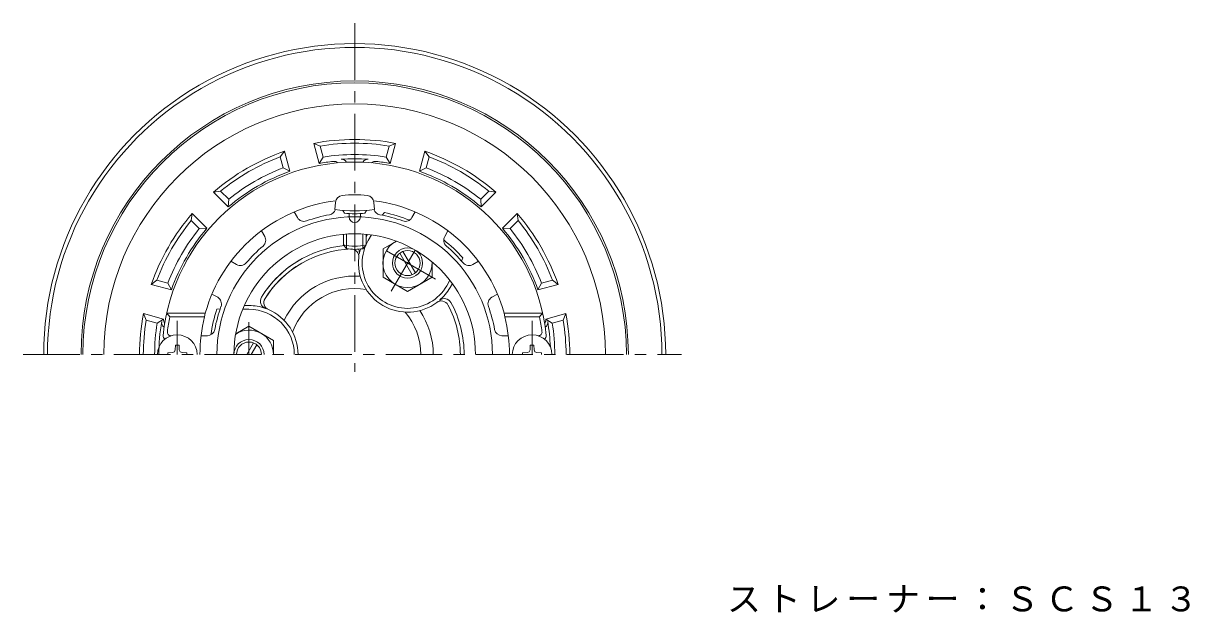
# Model space of a CAD drawing. Units: millimetres, scale not verified. Extents: x -227 to 215, y -346 to 332.
# Drawn here: x -109.2 to 199.8, y 176.4 to 332.5 of the extents above; entities that cross this region are included whole.
import ezdxf

# ---------------------------------------------------------------- set-up
doc = ezdxf.new("R2010")
doc.units = ezdxf.units.MM
doc.header["$LTSCALE"] = 3
doc.linetypes.add('CHAIN1', pattern=[8, 5, -1, 1, -1])
for name, color, linetype, lineweight in [('0-0_通り芯', 3, 'Continuous', 9), ('0-1_躯体', 2, 'Continuous', 9), ('0-2_仕上', 4, 'Continuous', 9), ('0-5_寸法', 7, 'Continuous', 9)]:
    doc.layers.add(name, color=color, linetype=linetype, lineweight=lineweight)
doc.styles.add('ＭＳ ゴシック', font='')
doc.styles.get('ＭＳ ゴシック').set_extended_font_data('MS Gothic')

msp = doc.modelspace()

# ---------------------------------------------------------------- linework, layer by layer
at = {"layer": '0-0_通り芯', "linetype": 'CHAIN1'}
for p, q in [((-21.4, 332.497), (-21.4, 240.2)), ((-109.188, 244.736), (65.212, 244.736))]:
    msp.add_line(p, q, dxfattribs=at)
at = {"layer": '0-0_通り芯'}
for radius, start, end in [(82.389, 359.99998, 180.00002), (81.389, 359.99998, 180.00002), (20.809, 85.92711, 154.07291), (17.487, 79.90134, 160.09871), (17.487, 0, 40.09868), (20.809, 0, 34.07288)]:
    msp.add_arc((-21.4, 244.736), radius, start, end, dxfattribs=at)
at = {"layer": '0-1_躯体'}
for p, q in [((-32.253, 300.694), (-30.825, 295.367)), ((-32.253, 300.694), (-30.511, 299.99)), ((-30.511, 299.99), (-29.731, 297.078)), ((-12.289, 299.99), (-13.069, 297.078)), ((-12.289, 299.99), (-10.547, 300.694)), ((-10.547, 300.694), (-11.975, 295.367)), ((-41.136, 297.143), (-39.98, 298.623)), ((-41.136, 297.143), (-40.356, 294.231)), ((-39.98, 298.623), (-38.553, 293.296)), ((-29.731, 297.078), (-30.825, 295.366)), ((-13.069, 297.078), (-11.975, 295.367)), ((-2.82, 298.623), (-4.247, 293.296)), ((-2.82, 298.623), (-1.664, 297.143)), ((-1.664, 297.143), (-2.444, 294.231)), ((-40.356, 294.231), (-38.553, 293.296)), ((-2.444, 294.231), (-4.247, 293.296)), ((-58.777, 287.771), (-56.917, 288.032)), ((-58.777, 287.771), (-54.878, 283.871)), ((-56.917, 288.032), (-54.785, 285.9)), ((14.117, 288.032), (11.985, 285.9)), ((15.977, 287.771), (12.078, 283.871)), ((14.117, 288.032), (15.977, 287.771)), ((-54.785, 285.9), (-54.878, 283.871)), ((11.985, 285.9), (12.078, 283.871)), ((-64.696, 280.254), (-64.434, 282.114)), ((-64.434, 282.114), (-60.534, 278.214)), ((-13.527, 282.372), (-14.093, 281.672)), ((21.634, 282.114), (17.734, 278.214)), ((21.634, 282.114), (21.896, 280.254)), ((-64.696, 280.254), (-62.563, 278.122)), ((-62.563, 278.122), (-60.534, 278.214)), ((19.763, 278.122), (17.734, 278.214)), ((21.896, 280.254), (19.763, 278.122)), ((-18.4, 275.933), (-18.038, 276.559)), ((-17.792, 274.985), (-16.96, 276.426)), ((7.257, 270.372), (6.934, 269.532)), ((-75.287, 263.316), (-73.807, 264.473)), ((-75.287, 263.316), (-69.96, 261.889)), ((-73.807, 264.473), (-70.894, 263.692)), ((-70.894, 263.692), (-69.96, 261.889)), ((2.992, 262.985), (3.824, 264.427)), ((3.858, 262.485), (4.478, 263.559)), ((28.094, 263.692), (27.16, 261.889)), ((32.487, 263.316), (27.16, 261.889)), ((31.007, 264.473), (28.094, 263.692)), ((31.007, 264.473), (32.487, 263.316)), ((-57.93, 256.736), (-57.04, 256.876)), ((-49.4, 256.736), (-51.064, 256.736)), ((-49.4, 257.736), (-50.64, 257.736)), ((-77.357, 255.589), (-72.03, 254.162)), ((-76.654, 253.848), (-77.357, 255.589)), ((-76.654, 253.848), (-73.741, 253.067)), ((-73.741, 253.067), (-72.03, 254.162)), ((34.557, 255.589), (29.23, 254.162)), ((30.941, 253.067), (29.23, 254.162)), ((33.854, 253.848), (30.941, 253.067)), ((33.854, 253.848), (34.557, 255.589))]:
    msp.add_line(p, q, dxfattribs=at)
at = {"layer": '0-1_躯体', "color": 4, "linetype": 'CHAIN1'}
for p, q in [((0.028, 264.697), (-14.937, 273.337)), ((-5.4, 272.449), (-11.718, 261.506)), ((-49.4, 253.313), (-49.4, 244.736))]:
    msp.add_line(p, q, dxfattribs=at)
at = {"layer": '0-1_躯体', "color": 4}
for p, q in [((-10.365, 274.773), (-13.895, 272.735)), ((-8.61, 272.081), (-5.324, 266.39)), ((-9.476, 271.581), (-6.19, 265.89)), ((-0.9, 269.307), (-0.9, 265.232)), ((-7.395, 261.482), (-0.9, 265.232)), ((-52.929, 250.205), (-49.4, 252.242)), ((-42.905, 248.492), (-49.4, 252.242)), ((-49.977, 244.736), (-48.19, 247.832)), ((-48.823, 244.736), (-47.324, 247.332)), ((-42.905, 248.492), (-42.905, 244.736))]:
    msp.add_line(p, q, dxfattribs=at)
msp.add_lwpolyline([(-7.395, 261.482), (-13.895, 265.235), (-13.895, 272.735)], dxfattribs=at)
for radius in [4, 3.324]:
    msp.add_circle((-7.4, 268.985), radius, dxfattribs=at)
at = {"layer": '0-1_躯体'}
for centre, radius, start, end in [((-21.4, 244.736), 72.5, 0, 180), ((-21.4, 244.736), 72, 0, 180), ((-21.4, 244.736), 66.441, 0, 180), ((-21.4, 244.736), 57, 79.02406, 100.97594), ((-21.4, 244.736), 56, 80.63634, 99.36366), ((-21.4, 244.736), 57, 109.02406, 130.97594), ((-21.4, 244.736), 56, 110.63634, 129.36366), ((-21.4, 244.736), 53, 80.95651, 99.0435), ((-21.4, 244.736), 57, 49.02406, 70.97594), ((-21.4, 244.736), 56, 50.63634, 69.36366), ((-21.4, 244.736), 53, 110.95651, 129.0435), ((-21.4, 244.736), 51.5, 96.31532, 100.54535), ((-26.9, 294.433), 1.5, 47.49472, 96.3154), ((-21.4, 244.736), 51.876, 86.01599, 93.98401), ((-24.9, 294.99), 1.5, 27.81635, 93.9839), ((-17.9, 294.99), 1.5, 86.0161, 152.18365), ((-15.9, 294.433), 1.5, 83.6846, 132.50528), ((-21.4, 244.736), 51.5, 79.45464, 83.68468), ((-21.4, 244.736), 53, 50.95651, 69.0435), ((-21.4, 244.736), 51.5, 109.45464, 130.54535), ((-21.4, 244.736), 51.5, 49.45464, 70.54535), ((-21.4, 244.736), 57, 139.02406, 160.97594), ((-21.4, 244.736), 38.45, 67.82101, 78.18521), ((-21.4, 244.736), 57, 19.02406, 40.97594), ((-21.4, 244.736), 56, 140.63634, 159.36366), ((-21.4, 244.736), 53, 140.95651, 159.0435), ((-21.4, 244.736), 51.5, 139.45464, 160.54535), ((-21.4, 244.736), 51.5, 19.45464, 40.54535), ((-21.4, 244.736), 53, 20.95651, 39.0435), ((-21.4, 244.736), 56, 20.63634, 39.36366), ((-21.4, 244.736), 38.45, 41.81477, 52.17902), ((-21.4, 244.736), 29, 95.55472, 148.41368), ((-21.4, 244.736), 28, 91.98201, 148.01797), ((-22.299, 270.721), 2, 353.35486, 91.9819), ((-22.147, 271.726), 2, 349.47134, 27.93825), ((-7.4, 268.985), 13, 163.34331, 169.47115), ((-7.4, 268.985), 12, 149.99997, 329.99997), ((-21.4, 244.736), 29, 120, 148.41367), ((-21.4, 244.736), 28, 120, 148.01794), ((-7.4, 268.985), 13, 173.35512, 306.64484), ((-44.4, 258.879), 2, 148.41347, 250.52904), ((-43.454, 258.507), 2, 148.01785, 246.64513), ((2.347, 257.584), 2, 28.41347, 130.52904), ((-7.4, 268.985), 13, 310.52879, 330), ((-21.4, 244.736), 38.45, 161.81477, 172.17902), ((-49.4, 244.736), 13, 70.52879, 90), ((-49.4, 244.736), 12, 0.00009, 89.99997), ((-49.4, 244.736), 13, 0, 66.64484), ((1.553, 256.95), 2, 28.01785, 126.64513), ((-21.4, 244.736), 28, 0, 28.01794), ((-21.4, 244.736), 29, 0, 28.41367), ((-21.4, 244.736), 57, 169.02406, 180), ((-21.4, 244.736), 56, 170.63635, 180.00002), ((-21.4, 244.736), 51.876, 170.28587, 180), ((-71.053, 253.236), 1.5, 170.28584, 236.45451), ((-70.851, 253.936), 1.2, 169.46082, 224.32239), ((28.051, 253.936), 1.2, 315.67731, 10.53918), ((28.253, 253.236), 1.5, 303.54604, 9.71416), ((-21.4, 244.736), 51.876, 2.25949, 9.71413), ((-21.4, 244.736), 56, 359.99998, 9.36365), ((-21.4, 244.736), 57, 0, 10.97594), ((-21.4, 244.736), 53, 170.95651, 180), ((-21.4, 244.736), 53, 0, 9.04349)]:
    msp.add_arc(centre, radius, start, end, dxfattribs=at)
at = {"layer": '0-1_躯体', "color": 4}
for centre, radius, start, end in [((-7.403, 268.98), 6.5, 117.08492, 2.87798), ((-49.394, 244.736), 6.5, 359.99985, 122.87798), ((-49.4, 244.736), 4, 0.00024, 179.99962), ((-49.4, 244.736), 3.324, 0.00031, 179.99954)]:
    msp.add_arc(centre, radius, start, end, dxfattribs=at)
at = {"layer": '0-2_仕上'}
for p, q in [((-26.65, 283.174), (-26.483, 285.077)), ((-16.15, 283.174), (-16.316, 285.077)), ((-24.114, 282.213), (-24.525, 282.944)), ((-18.686, 282.213), (-18.275, 282.944)), ((-24.4, 276.647), (-24.4, 273.831)), ((-23.53, 276.703), (-23.53, 272.789)), ((-19.27, 276.703), (-19.27, 272.789)), ((-18.4, 276.647), (-18.4, 273.831)), ((-23.53, 272.789), (-24.4, 273.831)), ((-18.4, 273.831), (-19.27, 272.789)), ((-68.896, 247.236), (-68.918, 245.986)), ((26.096, 247.236), (26.118, 245.986)), ((-70.9, 245.233), (-69.649, 245.255)), ((-70.9, 245.233), (-70.9, 244.736)), ((-69.649, 245.255), (-69.151, 245.487)), ((-68.918, 245.986), (-69.151, 245.487)), ((-67.882, 245.986), (-67.649, 245.487)), ((-67.15, 245.255), (-67.649, 245.487)), ((-65.9, 245.233), (-67.15, 245.255)), ((-65.9, 245.233), (-65.9, 244.736)), ((23.1, 245.233), (24.35, 245.255)), ((23.1, 245.233), (23.1, 244.736)), ((24.35, 245.255), (24.849, 245.487)), ((25.082, 245.986), (24.849, 245.487)), ((26.118, 245.986), (26.351, 245.487)), ((26.849, 245.255), (26.351, 245.487)), ((28.1, 245.233), (26.849, 245.255)), ((28.1, 245.233), (28.1, 244.736))]:
    msp.add_line(p, q, dxfattribs=at)
at = {"layer": '0-2_仕上', "color": 6}
for p, q in [((-36.584, 281.036), (-37.453, 282.541)), ((-22.9, 281.23), (-22.9, 282.088)), ((-19.9, 281.23), (-19.9, 282.088)), ((-6.216, 281.036), (-5.347, 282.541)), ((-45.244, 276.036), (-46.113, 277.541)), ((2.444, 276.036), (3.313, 277.541)), ((-52.699, 268.581), (-54.204, 269.449)), ((9.9, 268.581), (11.404, 269.449)), ((-57.699, 259.92), (-59.204, 260.789)), ((14.899, 259.92), (16.404, 260.789)), ((-60.428, 249.736), (-62.166, 249.736)), ((17.628, 249.736), (19.366, 249.736))]:
    msp.add_line(p, q, dxfattribs=at)
at = {"layer": '0-2_仕上', "linetype": 'CHAIN1'}
for p, q in [((-68.4, 253.728), (-68.4, 244.736)), ((25.6, 253.728), (25.6, 244.736))]:
    msp.add_line(p, q, dxfattribs=at)
at = {"layer": '0-2_仕上', "color": 6}
for points in [[(-60.971, 255.736), (-71.2, 255.736), (-70.39, 254.736)], [(-60.971, 255.736), (-61.162, 254.736), (-70.39, 254.736)], [(18.171, 255.736), (18.362, 254.736), (27.59, 254.736)], [(18.171, 255.736), (28.4, 255.736), (27.59, 254.736)]]:
    msp.add_lwpolyline(points, dxfattribs=at)
at = {"layer": '0-2_仕上'}
for points in [[(-68.896, 247.236), (-67.903, 247.236), (-67.882, 245.986)], [(26.096, 247.236), (25.103, 247.236), (25.082, 245.986)]]:
    msp.add_lwpolyline(points, dxfattribs=at)
at = {"layer": '0-2_仕上', "color": 6}
for centre, radius, start, end in [((-21.4, 244.736), 51, 5.73915, 174.26085), ((-21.4, 244.736), 41.071, 96.99249, 164.46504), ((-21.4, 244.736), 41.071, 15.53496, 83.00751), ((-21.4, 244.736), 36.511, 0, 180), ((-21.4, 244.736), 37.651, 100.16829, 109.83171), ((-28.4, 283.765), 2, 280.16846, 342.19476), ((-21.4, 281.247), 1.5, 180.83414, 359.16586), ((-14.4, 283.765), 2, 197.80524, 259.83154), ((-21.4, 244.736), 37.651, 70.16829, 79.83171), ((-34.852, 282.036), 2, 210.00014, 289.83154), ((-7.948, 282.036), 2, 250.16846, 329.99986), ((-21.4, 244.736), 32, 0, 180), ((-46.976, 275.036), 2, 310.16846, 29.99986), ((4.176, 275.036), 2, 150.00014, 229.83154), ((-21.4, 244.736), 37.651, 130.16829, 139.83171), ((-21.4, 244.736), 37.651, 40.16829, 49.83171), ((-51.699, 270.313), 2, 240.00014, 319.83154), ((8.9, 270.313), 2, 220.16846, 299.99986), ((-58.699, 258.188), 2, 340.16846, 59.99986), ((15.9, 258.188), 2, 120.00014, 199.83154), ((-21.4, 244.736), 37.651, 160.16829, 169.83171), ((-21.4, 244.736), 37.651, 10.16829, 19.83171), ((-21.4, 244.736), 50, 168.46304, 172.9666), ((-21.4, 244.736), 41, 165.883, 180), ((-21.4, 244.736), 41, 0, 14.117), ((-21.4, 244.736), 50, 7.0334, 11.53696), ((-70.031, 250.736), 1, 172.96663, 270), ((-60.428, 251.736), 2, 270.00014, 349.83154), ((17.628, 251.736), 2, 190.16846, 269.99986), ((27.231, 250.736), 1, 270, 7.03337), ((-71.149, 249.736), 1, 174.26088, 240.50867), ((28.349, 249.736), 1, 299.49022, 5.73912)]:
    msp.add_arc(centre, radius, start, end, dxfattribs=at)
at = {"layer": '0-2_仕上'}
for centre, radius, start, end in [((-24.491, 284.903), 2, 96.33817, 175.00002), ((-21.4, 257.074), 30, 83.6618, 96.3382), ((-18.309, 284.903), 2, 4.99998, 83.66183), ((-21.4, 321.825), 39.006, 262.2648, 277.73523), ((-21.4, 302.59), 20.557, 262.41325, 277.58655), ((-21.4, 286.658), 13.173, 256.83595, 283.16405), ((-21.4, 286.658), 14.032, 261.26909, 278.73091), ((-68.4, 244.736), 5.25, 0, 180), ((25.6, 244.736), 5.25, 0, 180)]:
    msp.add_arc(centre, radius, start, end, dxfattribs=at)

# ---------------------------------------------------------------- texts
at = {"layer": '0-5_寸法', "insert": (77.231, 176.378), "char_height": 6.598, "attachment_point": 7, "style": 'ＭＳ ゴシック'}
msp.add_mtext('\\T1.17;ストレーナー：ＳＣＳ１３', dxfattribs=at)

doc.saveas('drawing.dxf')
